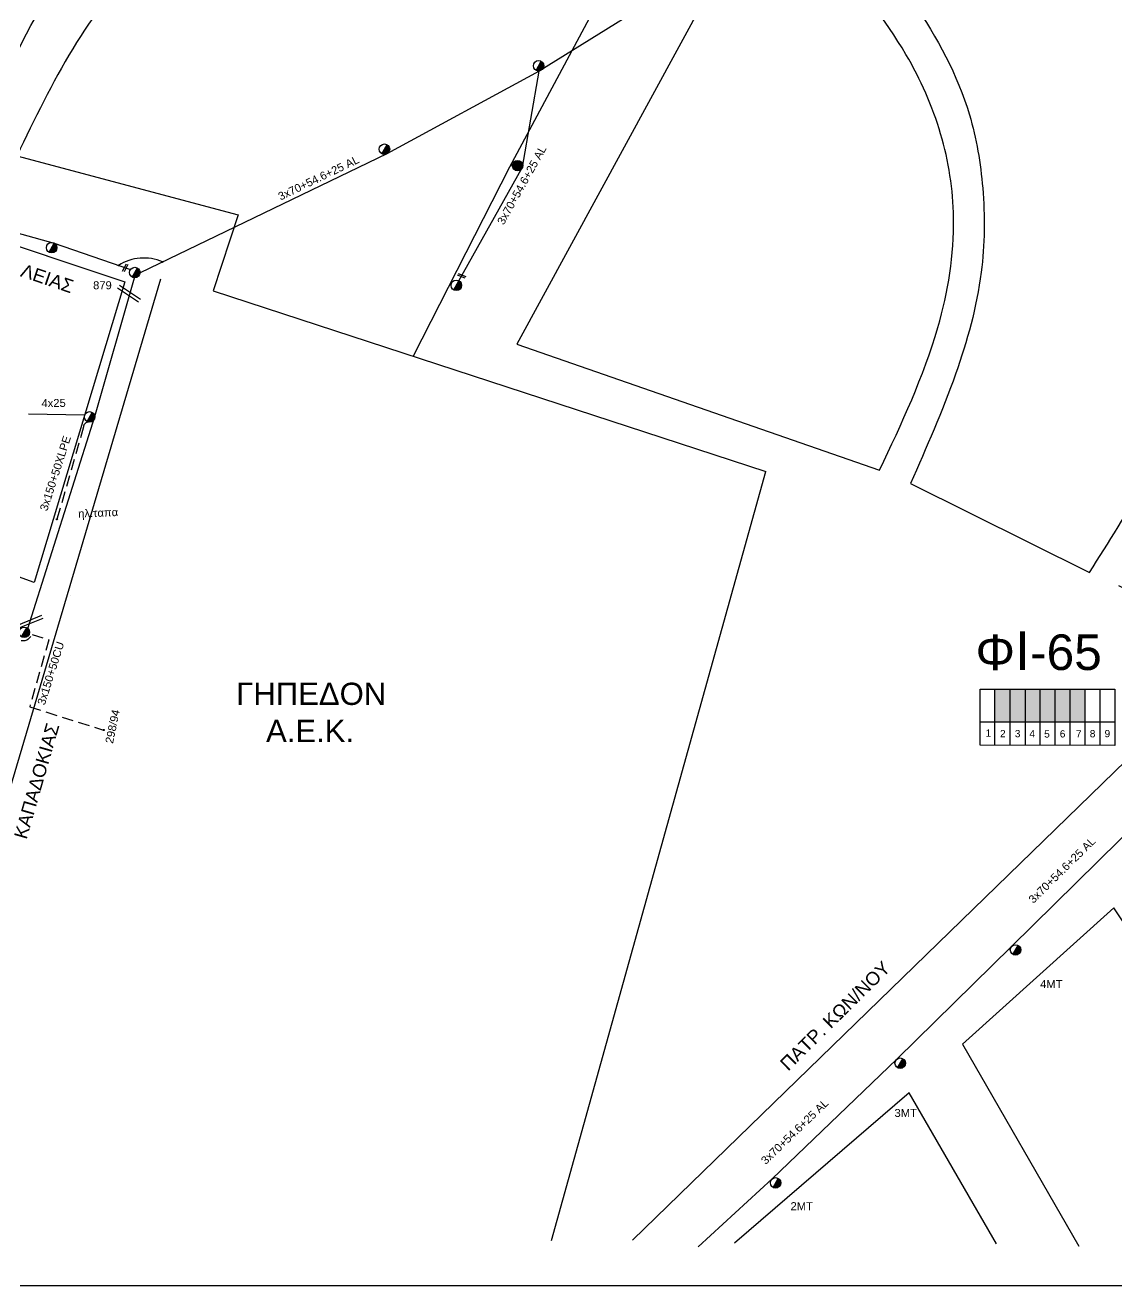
# Model space of a CAD drawing. Header units: millimetres. Extents: x 1421 to 7616, y 908 to 2861.
# Drawn here: x 6067.1 to 6312.7, y 1836.3 to 2119.8 of the extents above; entities that cross this region are included whole.
import ezdxf
from ezdxf.enums import TextEntityAlignment as Align

# ---------------------------------------------------------------- set-up
doc = ezdxf.new("R2010")
doc.units = ezdxf.units.MM
doc.linetypes.add('DASHED', pattern=[19.05, 12.7, -6.35])
for name, color, linetype, lineweight in [('3x150+50 XLPE', 7, 'SYN_LINE', 30), ('Άγνωστα', 7, 'Continuous', 30), ('Γυμνά εναέρια ΧΤ και ΦΟΠ (3Φ)   4x50+16AL', 7, 'Continuous', 30), ('Εναέρια παροχή ΧΤ 4x25', 7, 'SYN_LINE', 30), ('Καλώδια ΧΤ   3x150+50CU', 7, 'DASHED', 30), ('Καλώδια ΧΤ   3x150AL+50CU', 7, 'DASHED', 30), ('Συνεστραμμένα ΧΤ   3x70+54.6+25 AL', 7, 'SYN_LINE', 30)]:
    doc.layers.add(name, color=color, linetype=linetype, lineweight=lineweight)
for name, color, linetype in [('Pillar OTE', 7, 'Continuous'), ('TEXT ΚΑΛΩΔΙΩΝ', 7, 'Continuous'), ('Μηχανική τομή', 7, 'Continuous'), ('Στύλος Ξύλινος', 7, 'Continuous'), ('Στύλος Ξύλινος @ 1', 7, 'Continuous'), ('Στύλος ΦΜ', 7, 'Continuous'), ('Στύλος ΦΜ @ 1', 7, 'Continuous'), ('Συνδέσεις', 7, 'Continuous'), ('Τομή', 7, 'Continuous'), ('Υπόβαθρο ΔΕΗ', 7, 'Continuous')]:
    doc.layers.add(name, color=color, linetype=linetype)
doc.styles.add('arial', font='ARIAL.TTF')
doc.styles.get("Standard").update_dxf_attribs({"font": 'ARIAL.TTF', "height": 1.8})
doc.linetypes.add('SYN_LINE', pattern='A,0.5,-0.0001,["/\\/\\/\\/",Standard,S=0.1,R=0,X=0,Y=-0.05],-0.25', length=0.7501)

# ---------------------------------------------------------------- blocks, each defined once
blk = doc.blocks.new('ΥΠΑΡΧΩΝ ΤΣΙΜΕΝΤΕΝΙΟΣ ΣΤΥΛΟΣ')
at = {"layer": 'Στύλος ΦΜ'}
blk.add_hatch(color=7, dxfattribs=at).paths.add_polyline_path([(-1.29, -2.28, 0.574793), (2.62, 0, 0.268822), (1.3, 2.27)])
at = {"layer": 'Στύλος ΦΜ', "color": 7}
blk.add_line((-1.29, -2.28), (1.3, 2.27), dxfattribs=at)
blk.add_circle((0, 0), 2.62, dxfattribs=at)
at = {"layer": 'Στύλος ΦΜ', "flags": 4}
for tag, p in [('ΤΥΠΟΣ', (-4.91, 3.03)), ('ΑΡΙΘΜΟΣ', (-4.68, 8.05))]:
    blk.add_attdef(tag, p, '', height=4, dxfattribs=at)
blk = doc.blocks.new('_ΣΥΝΔΕΣΗ')
at = {"layer": 'Συνδέσεις', "linetype": 'SYN_LINE', "ltscale": 40}
blk.add_hatch(color=256, dxfattribs=at).paths.add_polyline_path([(0.5, 0, 1), (-0.5, 0, 1)])
at = {"layer": 'Συνδέσεις'}
blk.add_circle((0, 0), 0.5, dxfattribs=at)
blk = doc.blocks.new('A$C01BB34F8')
at = {"layer": 'Άγνωστα', "color": 7}
note = blk.add_mtext_dynamic_manual_height_columns('ηλ.ταπα\\P', width=1.8, gutter_width=12.5, heights=[0.0453, 0], dxfattribs=dict(at, insert=(0.37, 2.43), char_height=1.8, attachment_point=1, rotation=2.4309))
for column, words in zip(note.columns.linked_columns, ['\\P']):
    column.text = words
blk = doc.blocks.new('ΥΠΑΡΧΩΝ ΞΥΛΙΝΟΣ ΣΤΥΛΟΣ')
at = {"layer": 'Στύλος Ξύλινος'}
h = blk.add_hatch(color=7, dxfattribs=at)
h.paths.add_polyline_path([(-2.62, 0, 0.270008), (-1.29, -2.28), (1.3, 2.27, 0.576266)])
h.paths.add_polyline_path([(-1.29, -2.28, 0.574793), (2.62, 0, 0.268822), (1.3, 2.27)])
at = {"layer": 'Στύλος Ξύλινος', "color": 7}
blk.add_line((-1.29, -2.28), (1.3, 2.27), dxfattribs=at)
blk.add_circle((0, 0), 2.62, dxfattribs=at)
at = {"layer": 'Στύλος Ξύλινος', "color": 1, "flags": 4}
for tag, p in [('ΑΡΙΘΜΟΣ', (-4.91, 8.6)), ('ΤΥΠΟΣ', (-4.85, 3.39))]:
    blk.add_attdef(tag, p, '', height=4, dxfattribs=at)
blk = doc.blocks.new('ΤΟΜΗ')
at = {"layer": 'Τομή', "ltscale": 40}
for p, q in [((11.3, -0.6), (-11.4, -0.6)), ((11.3, -3.4), (-11.4, -3.4))]:
    blk.add_line(p, q, dxfattribs=at)
blk = doc.blocks.new('ΜΗΧΑΝΙΚΗ ΤΟΜΗ')
at = {"layer": 'Μηχανική τομή', "ltscale": 40}
for p, q in [((-3.8, 1.2), (3.8, 1.2)), ((3.8, -0.3), (-3.8, -0.3))]:
    blk.add_line(p, q, dxfattribs=at)

msp = doc.modelspace()

# ---------------------------------------------------------------- hatches: boundary and pattern name
at = {"layer": 'Καλώδια ΧΤ   3x150AL+50CU', "linetype": 'DASHED', "lineweight": -3, "ltscale": 0.2}
h = msp.add_hatch(color=133, dxfattribs=at)
h.dxf.hatch_style = 1
h.paths.add_polyline_path([(6288.72, 1970.47), (6285.28, 1970.47), (6285.28, 1963.11), (6288.72, 1963.1)])
h = msp.add_hatch(color=1, dxfattribs=at)
h.dxf.hatch_style = 1
h.paths.add_polyline_path([(6288.72, 1963.1), (6292.16, 1963.1), (6292.16, 1970.47), (6288.72, 1970.47)])
h = msp.add_hatch(color=5, dxfattribs=at)
h.dxf.hatch_style = 1
h.paths.add_polyline_path([(6295.46, 1970.47), (6292.16, 1970.47), (6292.16, 1963.1), (6295.46, 1963.1)])
h = msp.add_hatch(color=27, dxfattribs=at)
h.dxf.hatch_style = 1
h.paths.add_polyline_path([(6295.38, 1963.1), (6298.78, 1963.09), (6298.78, 1970.47), (6295.38, 1970.47)])
h = msp.add_hatch(color=2, dxfattribs=at)
h.dxf.hatch_style = 1
h.paths.add_polyline_path([(6298.83, 1963.1), (6302.23, 1963.09), (6302.23, 1970.47), (6298.83, 1970.47)])
h = msp.add_hatch(color=151, dxfattribs=at)
h.dxf.hatch_style = 1
h.paths.add_polyline_path([(6302.18, 1963.09), (6305.58, 1963.09), (6305.58, 1970.47), (6302.18, 1970.47)])

# ---------------------------------------------------------------- linework, layer by layer
at = {"layer": '3x150+50 XLPE', "color": 133, "linetype": 'DASHED', "lineweight": -3, "ltscale": 0.2}
msp.add_lwpolyline([(6081.38, 2030.52, 0.410436), (6080.23, 2029.43), (6074.25, 2008.64)], format="xyb", dxfattribs=at)
at = {"layer": 'Pillar OTE', "lineweight": -3, "ltscale": 40}
for points in [[(6281.95, 1957.83), (6281.95, 1970.47), (6312.29, 1970.47), (6312.28, 1957.8), (6281.95, 1957.83)], [(6285.28, 1957.83), (6285.28, 1970.47)], [(6288.72, 1957.82), (6288.72, 1970.47)], [(6292.16, 1957.82), (6292.16, 1970.47)], [(6295.46, 1957.82), (6295.46, 1970.47)], [(6298.84, 1957.81), (6298.84, 1970.47)], [(6302.24, 1957.81), (6302.24, 1970.47)], [(6305.58, 1957.81), (6305.58, 1970.47)], [(6308.96, 1957.8), (6308.96, 1970.47)], [(6281.95, 1963.11), (6312.28, 1963.08)]]:
    msp.add_lwpolyline(points, dxfattribs=at)
at = {"layer": 'Άγνωστα', "lineweight": -3, "ltscale": 0.1}
msp.add_lwpolyline([(7529.06, 1836.26), (5255.84, 1836.26), (5255.84, 2847.77), (7529.06, 2847.77)], close=True, dxfattribs=at)
at = {"layer": 'Εναέρια παροχή ΧΤ 4x25', "color": 1, "lineweight": -3, "ltscale": 15}
msp.add_lwpolyline([(6080.48, 2032.04), (6067.86, 2032.28)], dxfattribs=at)
at = {"layer": 'Καλώδια ΧΤ   3x150+50CU', "color": 151, "lineweight": -3, "ltscale": 0.2}
msp.add_lwpolyline([(6064.68, 1985.92), (6064.28, 1984.19, 0.919878), (6068.67, 1982.76), (6072.42, 1981.56), (6068.13, 1966.44), (6084.76, 1961.25)], format="xyb", dxfattribs=at)
at = {"layer": 'Συνεστραμμένα ΧΤ   3x70+54.6+25 AL', "color": 6, "lineweight": -3, "ltscale": 15}
for points in [[(6230.82, 2169.36), (6219.31, 2132.1), (6182.74, 2109.45), (6148.48, 2090.81), (6092.95, 2064.08)], [(6164.71, 2062.27), (6179.01, 2087.8), (6182.74, 2109.45)], [(5996.76, 2094.61), (6015.19, 2089.15), (6043.1, 2079.23), (6073.66, 2070.74), (6090.8, 2064.8)]]:
    msp.add_lwpolyline(points, dxfattribs=at)
at = {"layer": 'Συνεστραμμένα ΧΤ   3x70+54.6+25 AL', "color": 1, "lineweight": -3, "ltscale": 15}
msp.add_lwpolyline([(6067.68, 1984.09), (6082.78, 2031.73), (6091.69, 2062.95)], dxfattribs=at)
at = {"layer": 'Συνεστραμμένα ΧΤ   3x70+54.6+25 AL', "color": 133, "lineweight": -3, "ltscale": 20}
msp.add_lwpolyline([(6218.51, 1845), (6235.19, 1860.3), (6263.25, 1887.24), (6289.06, 1912.57), (6318.24, 1941.28), (6340.43, 1962.15)], dxfattribs=at)
at = {"layer": 'Υπόβαθρο ΔΕΗ', "lineweight": -3, "ltscale": 0.1}
for points in [[(6214.16, 2158.96), (6176.1, 2087.8), (6176.1, 2087.8), (6154.37, 2045.32)], [(6248.83, 2135.47), (6220.07, 2125.82), (6177.71, 2048.03)], [(6065.26, 2090.4), (6115.06, 2077.14), (6109.41, 2059.98), (6233.76, 2019.42)], [(6054.46, 2073.72), (6089.5, 2062.01)], [(6035.53, 1853.05), (6097.61, 2062.68)], [(6089.5, 2062.01), (6069.15, 1994.43)], [(6185.53, 1846.46), (6233.76, 2019.42)], [(6266.29, 2016.65), (6306.56, 1996.67)], [(6069.15, 1994.43), (6033.15, 2007.45)], [(6203.78, 1846.49), (6341.24, 1980.03), (6313.16, 1993.69)], [(6352.75, 1860.46), (6312.05, 1921.28), (6277.98, 1890.6), (6304.2, 1845.14)], [(6285.65, 1845.71), (6265.97, 1879.66), (6226.73, 1845.84)]]:
    msp.add_lwpolyline(points, dxfattribs=at)
for points in [[(6002.85, 2110.31), (6058.83, 2091.67, -0.209397), (6093.96, 2147.59, -3.29048)], [(6177.71, 2048.03), (6259.35, 2019.71, 1.18214)]]:
    msp.add_lwpolyline(points, format="xyb", dxfattribs=at)
msp.add_lwpolyline([(6077.4, 1991.45), (6077.4, 1991.45)], close=True, dxfattribs=at)
at = {"layer": 'Υπόβαθρο ΔΕΗ', "lineweight": -3}
msp.add_arc((6093.79, 2056.98), 10.42, 66.1455, 122.9502, dxfattribs=at)
at = {"layer": 'Υπόβαθρο ΔΕΗ', "lineweight": -3, "ltscale": 0.1}
for points in [[(6214.16, 2158.96), (6166.05, 2163.82), (6123.2, 2151.27), (6094.15, 2134.56), (6065.26, 2090.4)], [(6256.85, 2137.99), (6266.98, 2124.77), (6279.55, 2099.61), (6282.55, 2083.13), (6282.21, 2064.18), (6276.44, 2041.31), (6266.29, 2016.65)], [(6259.35, 2019.71), (6272.46, 2051.8), (6276, 2076.42), (6273.09, 2095.29), (6265.29, 2113.16), (6248.83, 2135.47)], [(6306.56, 1996.67), (6319.24, 2017.29), (6332.87, 2044.91), (6339.33, 2064.26), (6341.76, 2082.88), (6338.87, 2106.07), (6335.71, 2117.64)]]:
    msp.add_spline(points, degree=3, dxfattribs=at)

# ---------------------------------------------------------------- block references
at = {"layer": 'Γυμνά εναέρια ΧΤ και ΦΟΠ (3Φ)   4x50+16AL', "color": 133, "lineweight": -3, "ltscale": 0.1}
msp.add_blockref('A$C01BB34F8', (6064.33, 2007.76), dxfattribs=at)
at = {"layer": 'Μηχανική τομή', "lineweight": -3, "xscale": 0.2499999999999675, "yscale": 0.2499999999999675, "zscale": 0.2499999999999675}
for p, rotation in [((6089.52, 2065.24), 242.5105385744271), ((6165.28, 2063.29), 338.1190589949439)]:
    msp.add_blockref('ΜΗΧΑΝΙΚΗ ΤΟΜΗ', p, dxfattribs=dict(at, rotation=rotation))
at = {"layer": 'Στύλος Ξύλινος @ 1', "lineweight": -3, "ltscale": 40, "xscale": 0.4499999999998181, "yscale": 0.4499999999998181, "zscale": 0.4499999999998181}
msp.add_blockref('ΥΠΑΡΧΩΝ ΞΥΛΙΝΟΣ ΣΤΥΛΟΣ', (6177.89, 2088.18), dxfattribs=at)
at = {"layer": 'Στύλος ΦΜ @ 1', "lineweight": -3, "ltscale": 40, "xscale": 0.4499999999998181, "yscale": 0.4499999999998181, "zscale": 0.4499999999998181}
for p in [(6182.63, 2110.63), (6147.95, 2091.87), (6073.07, 2069.72), (6164.12, 2061.25), (6081.6, 2031.67)]:
    msp.add_blockref('ΥΠΑΡΧΩΝ ΤΣΙΜΕΝΤΕΝΙΟΣ ΣΤΥΛΟΣ', p, dxfattribs=at)
at = {"layer": 'Στύλος ΦΜ @ 1', "lineweight": -3, "ltscale": 40}
ref = msp.add_blockref('ΥΠΑΡΧΩΝ ΤΣΙΜΕΝΤΕΝΙΟΣ ΣΤΥΛΟΣ', (6091.77, 2064.13), dxfattribs=dict(at, xscale=0.4499999999998181, yscale=0.4499999999998181, zscale=0.4499999999998181))
ref.add_attrib('ΤΥΠΟΣ', '879', (6082.39, 2060.37), dxfattribs={"layer": 'Στύλος ΦΜ', "height": 1.8, "flags": 4})
ref = msp.add_blockref('ΥΠΑΡΧΩΝ ΤΣΙΜΕΝΤΕΝΙΟΣ ΣΤΥΛΟΣ', (6066.88, 1983.22), dxfattribs=dict(at, xscale=0.4499999999998181, yscale=0.4499999999998181, zscale=0.4499999999998181))
ref.add_attrib('ΤΥΠΟΣ', '878', (6056.06, 1980.99), dxfattribs={"layer": 'Στύλος ΦΜ', "height": 1.8, "flags": 4})
ref = msp.add_blockref('ΥΠΑΡΧΩΝ ΤΣΙΜΕΝΤΕΝΙΟΣ ΣΤΥΛΟΣ', (6289.94, 1911.79), dxfattribs=dict(at, xscale=0.4499999999998181, yscale=0.4499999999998181, zscale=0.4499999999998181))
ref.add_attrib('ΑΡΙΘΜΟΣ', '4ΜΤ', (6295.47, 1903.21), dxfattribs={"layer": 'Στύλος ΦΜ', "height": 1.8, "flags": 4})
ref = msp.add_blockref('ΥΠΑΡΧΩΝ ΤΣΙΜΕΝΤΕΝΙΟΣ ΣΤΥΛΟΣ', (6263.98, 1886.31), dxfattribs=dict(at, xscale=0.4499999999998181, yscale=0.4499999999998181, zscale=0.4499999999998181))
ref.add_attrib('ΑΡΙΘΜΟΣ', '3ΜΤ', (6262.71, 1874.23), dxfattribs={"layer": 'Στύλος ΦΜ', "height": 1.8, "flags": 4})
ref = msp.add_blockref('ΥΠΑΡΧΩΝ ΤΣΙΜΕΝΤΕΝΙΟΣ ΣΤΥΛΟΣ', (6235.95, 1859.4), dxfattribs=dict(at, xscale=0.4499999999998181, yscale=0.4499999999998181, zscale=0.4499999999998181))
ref.add_attrib('ΑΡΙΘΜΟΣ', '2ΜΤ', (6239.31, 1853.26), dxfattribs={"layer": 'Στύλος ΦΜ', "height": 1.8, "flags": 4})
at = {"layer": 'Συνδέσεις', "lineweight": -3, "xscale": 0.25, "yscale": 0.25, "zscale": 0.25}
for p in [(6088.12, 2065.73), (6098, 2066.52), (6074.25, 2008.64), (6084.77, 1961.25)]:
    msp.add_blockref('_ΣΥΝΔΕΣΗ', p, dxfattribs=at)
at = {"layer": 'Τομή', "lineweight": -3, "xscale": 0.2499999999999998, "yscale": 0.2499999999999998, "zscale": 0.2499999999999998}
for p, rotation in [((6090.75, 2059.73), 326.2978709608532), ((6068.13, 1986.07), 22.09161546892373)]:
    msp.add_blockref('ΤΟΜΗ', p, dxfattribs=dict(at, rotation=rotation))

# ---------------------------------------------------------------- texts
at = {"lineweight": -3, "ltscale": 40, "char_height": 3, "width": 64.8866, "attachment_point": 1, "style": 'arial'}
for s, insert, rotation in [('ATTAΛΕΙΑΣ', (6056.66, 2069.6), 341.3312), ('ΚΑΠΑΔΟΚΙΑΣ', (6064.53, 1937.33), 73.9394), ('ΠΑΤΡ. ΚΩΝ/ΝΟΥ', (6236.65, 1886.56), 44.6245)]:
    msp.add_mtext(s, dxfattribs=dict(at, insert=insert, rotation=rotation))
at = {"lineweight": -3, "ltscale": 40, "insert": (6098.46, 1971.89), "char_height": 5, "width": 64.8866, "attachment_point": 1, "style": 'arial'}
msp.add_mtext('{\\W8.31701; }ΓΗΠΕΔΟΝ\\P{\\W5.8865;  }Α.Ε.Κ.', dxfattribs=at)
at = {"lineweight": -3, "ltscale": 30, "char_height": 1.63, "width": 11.2573, "attachment_point": 1}
for s, insert in [('1', (6283.2, 1961.39)), ('2', (6286.44, 1961.26)), ('3', (6289.77, 1961.26)), ('4', (6293.07, 1961.26)), ('5', (6296.37, 1961.18)), ('6', (6299.89, 1961.2)), ('7', (6303.52, 1961.2)), ('8', (6306.64, 1961.23)), ('9', (6309.97, 1961.26))]:
    msp.add_mtext(s, dxfattribs=dict(at, insert=insert))
at = {"layer": 'TEXT ΚΑΛΩΔΙΩΝ', "lineweight": -3, "ltscale": 0.1, "style": 'arial'}
for s, rotation, p in [(' 3x70+54.6+25 AL', 25.706, (6132.8, 2085.26)), (' 3x70+54.6+25 AL', 60.7466, (6178.66, 2083.5)), (' 4x25', 0.8623, (6073.15, 2034.78)), ('3x150+50XLPE', 72.1507, (6073.89, 2018.99)), ('3x150+50CU', 72.5225, (6072.86, 1974.01)), (' 3x70+54.6+25 AL', 44.5275, (6300.14, 1929.49)), (' 3x70+54.6+25 AL', 43.8244, (6240, 1870.68))]:
    msp.add_text(s, height=1.8, rotation=rotation, dxfattribs=at).set_placement(p, align=Align.MIDDLE_CENTER)
at = {"layer": 'Άγνωστα', "color": 7, "lineweight": -3, "insert": (6085.09, 1958.46), "char_height": 1.8, "attachment_point": 1, "rotation": 78.1376}
msp.add_mtext_dynamic_manual_height_columns('298/94', width=1.8, gutter_width=2.31, heights=[0.73], dxfattribs=at)
at = {"layer": 'Υπόβαθρο ΔΕΗ', "lineweight": -3, "insert": (6280.92, 1983.41), "char_height": 8, "width": 84.6573, "attachment_point": 1}
msp.add_mtext('Φ{\\H1.0833x;Ι}-65', dxfattribs=at)

doc.saveas('drawing.dxf')
